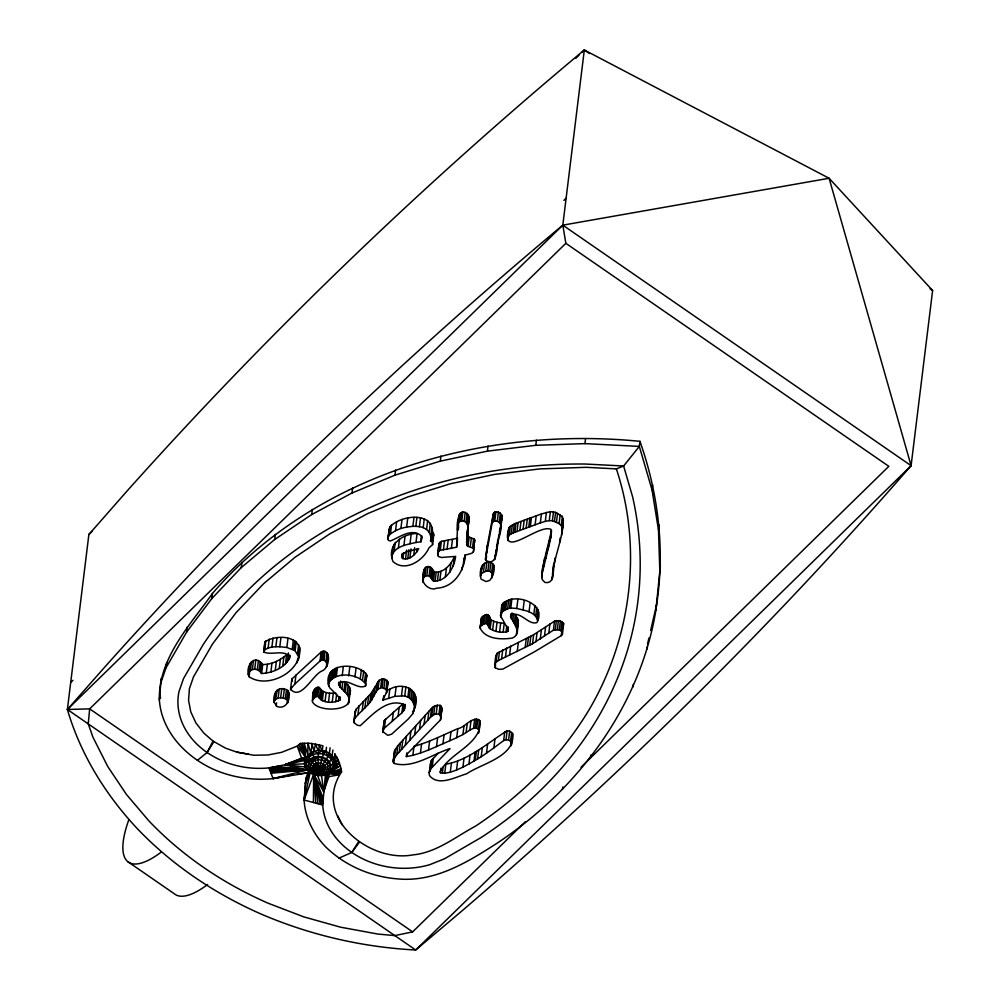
<?xml version="1.0" encoding="UTF-8"?>
<svg xmlns="http://www.w3.org/2000/svg" width="1000" height="1000" viewBox="0 0 1000 1000"><rect width="100%" height="100%" fill="white"/><g stroke="black" fill="none" stroke-linecap="round" stroke-linejoin="round"><path stroke-width="1.5" d="M313.412 802.487L313.65 774.225C289.662 763.15 318.612 739.225 332.15 756.137C344.787 773.012 312.45 783.662 305.487 767L284.85 764.8L269.062 767.875A77.713 62.862 7 0 1 178.975 691.688L183.512 678.587L203.038 644.8A453.338 366.763 7 0 1 585.138 464.025L623.612 466L639.325 446.413L639.95 441.325C485.037 426.05 316.55 472.825 212.438 593.488C189.825 625.413 158.225 658.337 159.375 700.125C161.663 731.5 185.525 756.4 213 769.112A97 78.475 7 0 0 273.038 778.612L310.212 772.4L304.1 800.05A97 78.475 7 0 0 325.812 847.013C345.025 865.675 370.675 876.7 397.287 878.863C433.4 882.463 465.525 863.475 494.675 844.75C576.375 791.7 639.975 707.375 655.925 610.025L656.55 604.938C665.15 549.987 658.363 493.638 639.95 441.325M457.413 530.037L456.587 547.212L440.275 550.337L438.875 551.087L437.675 553.875L438.288 556.487L441.438 557.487L455.613 556.4C454.45 567.525 446.112 582.112 433.413 581L429.1 575.837C415.425 575.425 427.388 592.675 436.675 588.175C453.775 587.475 464.375 570.925 465.337 555.125L471.925 553.225L473.438 551.7L473.787 549.5L474.487 539.312L467.912 536.512C466.425 529.312 470 521.862 468.4 514.862C458.713 505.225 456.388 523.212 457.413 530.037L459.438 514.163M458.413 529.587L458.5 523.888M457.7 538.225L441.375 541.35L439.162 543.413L439.387 547.5M415.975 542.487L420.975 541.763L421.55 537.487L420.662 535.312C410.812 528.038 399.6 537.438 390.275 540.975L388.537 540.513L387.962 538.737L389.812 526.95C403.025 512.875 441.425 511.463 430.562 540.925L431.925 541.438L432.638 544.55L428.975 547.863C423.375 560.5 405.188 572.575 393.038 561.587C386.188 545.3 402.275 533.7 417.088 533.5L415.975 542.487C407.413 544.45 395.163 546.05 391.975 555.65M389.812 526.95L388.025 539.4M306.462 768.475C311.775 775.2 321.138 777.55 328.913 773.475L332.6 768.15L334.837 754.013L338.237 759.688L341.188 768.763C327.775 777.262 313.238 767.475 307.787 754.75L307.975 743.238L300.387 743.438L297.288 746.1L281.65 752.325L267.9 755L253.612 755.225L236.825 752.125L225.662 748.213L213 741.1L203.725 732.987L195.888 722.913L190.763 711.825L188.562 700.225L189.412 688.625L193.463 676.95L212.438 644.112L236.038 612.7L263.675 583.65L295.038 557.275L329.8 533.85L367.562 513.65L407.925 496.9L450.438 483.762L494.625 474.387L540.025 468.888L586.138 467.312L616.362 468.875L623.612 466L632.612 496.812A453.338 366.763 7 0 1 481.65 837.188L444.5 858.8L429.575 864.737A77.713 62.862 7 0 1 322.725 804.925L304.1 800.05L305.925 778.363L307.925 772.6M430.562 540.925L431.75 527.438M473.387 548.3L468.038 546.312L466.65 544.763L469.038 516.763M392.987 549.462L393.088 546.663M433.738 535.562L433.025 532.463L431.675 531.938M298.45 659.7L299.7 647.738C295.062 634.65 274.538 635.312 264.9 641.9L263.837 652.1C271.575 655.387 281.675 649.925 289.125 655.525L289.762 656.838C286.062 667.638 272.3 673 261.613 673.525C258.85 667.8 249.25 667.55 248.3 674.65L249.025 676.663C267.562 689.65 302.562 671.725 299.7 647.738M422.625 581.2C423.6 576.587 421.85 564.6 430.2 566.85L434.513 572.013C443.525 573.275 451.213 564.462 454.338 556.838L453.225 565.825M562.688 526.1L563.337 520.575L562.337 516.462L555.612 512.375L550.363 511.65L541.438 513.925L514.338 523.9L508.95 527.625C499.237 561.888 538.475 523.325 550.962 529.375L551.325 533.713L550.087 540.938L541.763 575.138L542.238 579.562L544.888 582.413C555.262 584.487 552.95 569.775 553.8 563.45L552.5 573.975M552.388 578.112C553.062 559.062 562.163 541.475 563.25 522.463M335.65 692.875C329.237 694.025 322.512 692.825 318.925 687.288L317.488 687.288C311.725 689.513 312.812 696.9 312.425 701.825C319.55 714.725 364.438 709.9 343.925 691L345.025 682.025C348.85 684.95 352.175 690.212 349.375 694.9M343.925 691L339.9 687L338.55 683.5C347.113 676.925 357.488 690.362 365.562 685.938L365.688 684.1C358.55 673.425 334.513 670.688 328.275 683.938L329.613 687.613L339.2 697.475L339.988 700.037C332.962 703.637 322.362 703.375 317.825 696.275L314.887 697.087L312.3 700.575M366.662 676.963L366.788 675.125C358.6 662.212 324.35 661.838 328.275 683.938M159.375 700.125L161.2 678.425M304.725 794.975L305.925 778.363M322.725 804.925L325.4 774.9L330.262 771.925L339.513 762.663L332.6 768.15C322.9 771.525 311.062 767.275 305.163 759L284.85 764.8L307.438 769.938L304.6 760.537L284.85 764.8L301.425 758.213L308.95 757.2C316.438 750.5 330.925 753.512 333.15 763.888L334.975 765.537L338.237 759.688C329.95 768.413 314.188 772.237 304.525 763.8L284.85 764.8L301.775 758.7L305.575 757.837L284.85 764.8L305.438 758.225M458.525 521.05L459.038 515.3M550.087 540.938L551.2 531.95L542.863 566.163L541.725 577.625M655.925 610.025L660.413 565.1M406.362 756.6L407.512 753.6L440.475 719.9L441.975 709.513L441.275 706.325L440.062 705.3L434.825 705.75L431.55 708.363L397.825 745.7L394.588 750.788L393.175 761.688L393.738 763.325C412.887 769.1 432.1 754.237 450.025 748.587L431.075 768.462L429.113 772.7L429.475 775.575C438.575 786.838 455.662 776.888 466.712 773.787C481.087 763.763 515.625 756.612 512.663 733.737L509.675 731.125L507.137 730.75C487.65 742.875 469.263 759.9 445.825 764.275L444.712 773.263L440.4 772.712L440.05 771.825C449.538 752.663 481.15 744.7 480.262 721.488L479.525 720.288C471.775 715.875 465.25 727.55 457.812 728.65C443.338 734.862 429.237 742.175 413.988 746.338L412.875 755.325L406.362 756.6L406.8 752.887M561.938 533.387L563.263 518.987M562.425 634.075L562.038 631.6L559.288 629.888L553.425 630.15L532.525 643.737L498.375 660.525L496.087 662.188L494.675 664.837L495.225 667.763L498.787 669.325L502.825 669.087L534.987 651.488L561.263 635.65L562.425 634.075L563.688 623.625L560.388 620.913L554.525 621.163L533.625 634.75L497.188 653.213L495.775 655.863L494.675 664.837M563.688 623.625L562.362 626.663M88.875 534.513L67.387 709.488C80.4 754.013 105.225 794.237 136.738 828.05A365.788 295.925 7 0 0 261.613 914.275C310.387 935.138 362.7 947.237 415.688 950L460.475 912.175A5312.15 4297.625 7 0 0 911.1 465.675L932.613 290.512L829.1 178.263L584.312 50A5312.15 4297.625 7 0 0 126.562 491.575L88.875 534.513L92.075 531.388M160.575 683.512L166.088 667.663L166.713 662.575M166.088 667.663L186.663 632.05L187.275 626.962M186.663 632.05L211.812 598.575L212.438 593.488M211.812 598.575L241.262 567.612L241.887 562.525M248.3 674.65C246.125 664.613 255.162 653.775 262.712 664.538C271.6 664.663 279.975 660.375 286.613 654.725L285.512 663.713M248.95 672.375L250.062 663.4M249.025 676.663L249.575 672.175M250.375 670.7L251.488 661.712M252.375 669.475L253.475 660.487M254.737 669L255.837 660.025M257.325 669.55L258.425 660.562M241.262 567.612L274.688 539.5L275.312 534.412M259.062 670.675L260.163 661.688M260.338 672.075L261.438 663.088M260.9 672.812L262.013 663.838M263.837 652.1L264.9 641.9M261.613 673.525L262.712 664.538M263.8 650.875L264.738 649.912L265.837 640.925M264.738 649.912L268.113 648.05L269.212 639.075M266.262 673.275L267.362 664.287M268.113 648.05L271.9 647.062L273 638.075M270.863 672.163L271.962 663.175M271.9 647.062L275.863 646.712L276.962 637.725M275.25 670.413L276.363 661.425M275.863 646.712L279.8 646.75L280.912 637.762M274.15 702.35C272.325 692.65 278.925 684.8 288.012 690.588C291.6 698.062 286.613 710 277.038 706.525L274.15 702.35L275.763 691.787M274.65 700.775L276.55 690.763M279.288 668.263L280.387 659.287M275.45 699.75L277.262 690.075M276.225 705.837L276.588 702.85M276.163 699.062L278.125 698.088L279.225 689.1M282.762 665.95L283.863 656.975M278.125 698.088L280.65 697.75L281.75 688.763M298.587 656.725L295.125 650.788L286.863 647.45L287.962 638.462M287.337 661.925L288.438 652.938M287.688 702.625L286.913 699.562L283.263 697.95L284.363 688.975M288.938 659.8L289.488 655.3M289.625 658.3L290 655.3M285.413 698.55L286.512 689.562M292.275 648.988L293.375 640.013M286.913 699.562L288.012 690.588M287.475 699.412L288.025 694.912M293.775 649.775L294.875 640.8M287.438 703.2L288.738 692.5M295.125 650.788L296.238 641.8M274.688 539.5L311.737 514.538L312.362 509.45M290.525 689.1L291.875 678.962L321.1 652.075C331.625 647.738 329.975 667.887 322.125 670.9C312.875 674.312 300.925 701.513 290.525 689.1L294.825 684.075L320 661.05C322.775 658.35 327.45 661.413 327.113 664.963M291.05 690.2L291.425 687.2M297.512 653.75L298.625 644.775M297.188 662.725L297.738 658.238M294.825 684.075L295.938 675.088M312.8 699.262L313.9 690.288M313.6 698.238L314.7 689.25M314.887 697.087L315.988 688.112M320 661.05L321.1 652.075M320.625 660.612L321.725 651.637M316.388 696.275L317.488 687.288M304.562 796.237L304.1 800.05L313.65 774.225L320.175 775.45M321.55 660.163L322.65 651.175M305.487 767C306.575 758.838 312.65 752.3 311.788 743.5L322.962 745.8L322.075 750.788L323.35 754.15L319.125 768.4L315.863 774.975M317.825 696.275L318.925 687.288M322.688 659.95L323.8 650.962M319.413 697.387L320.513 688.4M323.963 660.212L325.062 651.225M320.25 698.662L321.35 689.688M321 699.912L322.1 690.925M325.9 661.538L327.013 652.55M326.5 664.1L326.875 661.112M322.312 700.9L323.413 691.912M326.438 666.8L328.013 654.237M326.637 666.462L327.188 661.975M325.037 701.663L326.138 692.688M311.737 514.538L351.987 493.013L352.612 487.925M328.55 685.763L330.062 673.037M329.637 681.075L330.737 672.1M330.6 680.075L331.7 671.087M328.512 702.075L329.613 693.088M331.887 678.975L332.987 669.987M333.537 677.812L334.637 668.838M311.1 772.875C319.288 771.462 323.963 762.712 328.1 756.25L325.925 751.85L326.5 747.25M335.163 676.862L336.262 667.875M332.225 702.087L333.325 693.1M336.325 676.4L337.438 667.412M335.712 701.75L336.625 694.262M328.1 756.25L329.363 753.675L330.087 747.763M338.6 685.05L338.975 682.062M339.9 687L340.637 681.012M338.475 701.062L339.025 696.575M332.9 750.013L331.525 759.625C325.6 765.75 316.663 771.9 307.775 769.388M342.212 675.738L343.312 666.75M339.988 700.037L340.35 697.038M341.875 689.075L342.788 681.6M345.225 692.225L346.325 683.238M348.688 675.913L349.787 666.938M347.088 694.175L348.188 685.2M348.525 696.388L349.625 687.4M348.275 703.888L349.012 697.9M348.837 702.712L350.425 689.85M354.975 676.85L356.075 667.875M401.9 712.862L404.6 708.863L404.425 704.737C387.375 697.175 371.737 715.475 360.175 725.75L357.225 725.175L354.05 722.625L355 711.8L356.037 709.388L370.975 693.525L379.125 680.325L383.225 678.675L387.05 680.413L387.95 682.775L386.85 691.762L382.675 700.2L394.963 696.312L404.775 695.888L409.35 697.8L412.463 700.987L414.45 705.512L414.55 708.425L412.7 713.775L408.462 718.825L391.65 734.212L387.75 735.325L382.675 731.538L384.325 720.512L403 703.875L401.9 712.862L384.425 728.075L382.675 731.538M354.05 722.625L354.412 719.625M354.775 716.637L355 711.8M353.9 720.788L356.037 709.388M360.288 678.475L361.388 669.488M354.938 718.375L357.95 714.688L359.062 705.7M362.575 679.912L363.688 670.925M364.55 681.938L365.65 672.95M365.513 680.675L365.875 677.688M357.95 714.688L362.188 710.575L363.288 701.587M365.562 685.938L366.788 675.125M362.188 710.575L364.837 708L365.938 699.025M351.987 493.013L395 475.15L395.625 470.062M364.837 708L367.512 705.238L368.612 696.25M387.962 538.737L389.075 529.225M388.713 535.938L390.438 533.925L391.538 524.938M367.512 705.238L369.862 702.513L370.975 693.525M369.862 702.513L371.6 700.075L372.713 691.087M371.6 700.075L373.738 696.175L374.85 687.188M391.875 558.45L392.438 553.95M392.725 553.362L393.825 544.375M390.438 533.925L395.538 530.675L396.637 521.688M373.738 696.175L376.012 692.038L377.125 683.062M376.012 692.038L377.125 690.35L378.225 681.363M394.137 551.35L395.238 542.362M377.125 690.35L378.013 689.312L379.125 680.325M378.013 689.312L380.675 687.712L381.775 678.725M398.375 547.987L399.487 539.012M395.538 530.675L400.9 528.413L402.013 519.438M386.85 691.762L385.95 689.388L382.113 687.663L383.225 678.675M383.925 688.213L385.025 679.225M383.162 700.263L383.713 695.775M401.65 556.95L403.188 553.775L406.688 551.638L418.713 548.775C415.675 554.212 409.775 560.487 402.925 558.638L401.65 556.95L402.013 553.962M402.05 557.95L402.6 553.462M385.95 689.388L387.05 680.413M403.925 545.475L405.025 536.5M400.9 528.413L406.65 527.025L407.75 518.038M386.413 692.875L387.912 681.6M402.925 558.638L403.663 552.65M383.212 729.5L384.325 720.512M383.05 732.412L383.413 729.425M384.425 728.075L385.525 719.1M405.5 559.087L406.613 550.112M388.7 698.2L389.8 689.225C404.237 680.85 421.875 691.225 414.55 708.425M407.75 558.737L408.85 549.763M410.025 543.688L411.138 534.712M406.65 527.025L412.875 526.35L413.988 517.362M409.888 557.9L410.988 548.913M394.963 696.312L396.062 687.325M412.875 526.35L415.838 526.337L416.95 517.362M392.275 721.175L393.375 712.188M413.725 555.25L414.65 547.762M430.65 536.413C429.913 530.788 424.725 527.362 419.425 526.688L420.538 517.7M416.775 551.938L417.137 548.938M398.088 716.225L399.188 707.25M393.175 761.688L394.588 750.788M401.512 695.562L402.612 686.587M393.738 763.325L395.575 748.75M420.975 541.763L421.712 535.775M421.525 539.788L421.887 536.788M423.175 527.625L424.275 518.65M393.488 759.762L396.725 754.688L397.825 745.7M404.775 695.888L405.875 686.9M403.787 710.75L404.525 704.762M396.725 754.688L399.25 752.075L400.35 743.1M404.6 708.863L405.15 704.375M426.587 529.4L427.688 520.413M407.912 696.875L409.012 687.887M399.25 752.075L401.688 749.35L402.8 740.362M422.725 579.025L423.837 570.05M422.95 582.45L423.5 577.962M423.562 577.238L424.663 568.25M429.225 532.238L430.325 523.25M409.35 697.8L410.45 688.812M425 575.988L426.1 567M401.688 749.35L405.337 745.275L406.438 736.287M410.988 699.287L412.088 690.3M395 475.15L440.312 461.138L440.938 456.062M426.85 575.462L427.95 566.487M431.925 541.438L433.025 532.463M412.463 700.987L413.575 692M432.488 541.512L433.038 537.025M432.638 544.55L433.812 533.862M413.45 702.513L414.55 693.538M429.1 575.837L430.2 566.85M412.7 713.775L413.062 710.775M405.337 745.275L409.8 740.288L410.9 731.3M414.45 705.512L415.55 696.525M413.9 711.2L415.65 699.438M430.525 576.925L431.637 567.938M431.512 578.4L432.612 569.425M432.337 579.888L433.45 570.9M433.413 581L434.513 572.013M409.8 740.288L414.65 734.837L415.75 725.85M437.663 555.138L438.775 544.888M438.062 552.4L439.162 543.413M435.087 581.388L436.188 572.413M438.875 551.087L439.988 542.112M440.275 550.337L441.375 541.35M437.425 581.062L438.537 572.087M414.65 734.837L419.55 729.375L420.65 720.4M443.45 549.788L444.55 540.8M439.862 580.225L440.962 571.237M412.875 755.325L420.45 753.037L421.55 744.062M419.55 729.375L424.062 724.35L425.163 715.362M447.062 549.275L448.162 540.288M424.062 724.35L427.825 720.175L428.925 711.2M445.35 576.9L446.45 567.913M427.825 720.175L430.45 717.337L431.55 708.363M451.362 548.513L452.463 539.525M430.45 717.337L431.763 716.112L432.863 707.125M449.8 572.375L450.913 563.387M420.45 753.037L428.512 750.037L429.613 741.05M431.763 716.112L433.725 714.725L434.825 705.75M458.1 529.738L458.462 526.737M457.938 524.275L459.137 522.1L460.238 513.112M433.725 714.725L436.188 713.9L437.287 704.912M456.587 547.212L457.512 539.725M429.113 772.7L431.287 760.7L438.525 752.8M459.137 522.1L460.288 521.312L461.4 512.337M430.025 771.075L431.287 760.7M431.075 768.462L432.175 759.475M460.288 521.312L461.737 520.975L462.85 511.987M432.175 767.275L433.275 758.3M440.875 718.487L440.163 715.3L438.963 714.287L440.062 705.3M440.163 715.3L441.275 706.325M428.512 750.037L436.512 746.6L437.612 737.613M467.938 525.737L465.988 522.288L464.113 521.263L465.213 512.288M440.475 719.9L441.9 707.85M465.988 522.288L467.088 513.312M461.6 570.325L461.962 567.325M467.287 523.837L468.4 514.862M463.113 565.588L464.038 558.112M467.062 533.725L469.05 518.362M466.6 539.837L467.912 527.75M464.188 560.862L464.925 554.875M466.525 542.625L467.625 533.65M466.65 544.763L467.762 535.788M466.8 545.487L467.912 536.512M436.512 746.6L442.975 743.713L444.087 734.725M468.038 546.312L469.15 537.325M440.4 772.712L440.95 768.213M442.362 773.225L443.088 767.237M470.3 546.725L471.4 537.737M472.562 547.513L473.663 538.538M442.975 743.713L449.888 740.7L450.988 731.725M473.438 551.7L474.487 539.312M440.312 461.138L487.425 451.15L488.05 446.075M444.712 773.263L450.288 772.225L451.388 763.25M449.888 740.7L456.712 737.638L457.812 728.65M450.288 772.225L456.538 770.05L457.638 761.075M480.475 576.3C479.35 569.525 482.713 560.413 490.887 562.25C497.013 565.875 493.35 576 489.775 580.363L486.163 581.562L481.087 579.15L480.475 576.3L482.7 564.712M480.662 576.05L481.712 566.413M456.712 737.638L462.925 734.562L464.038 725.588M481.587 573.688L483.45 572.325L484.562 563.337M485.45 559.375L492.113 523.237L493.612 521.1C507.038 520.037 498.088 537.013 497.725 543.862C496.763 550.438 496.7 566.325 485.988 560.487L485.45 559.375L487.388 545.25L493.212 514.25L494.712 512.125C499.675 510.4 504.237 516.138 501.538 520.712M486.287 554.225L487.388 545.25M485.988 560.487L486.55 556M483.45 572.325L485.737 571.375L486.85 562.388M462.925 734.562L466.112 732.537L467.225 723.55M492.113 523.237L493.212 514.25M492.337 522.575L493.438 513.6M492.8 521.788L493.913 512.8M456.538 770.05L462.925 767.15L464.038 758.175M480.15 628.075L481.475 617.875L483.4 615.862L486.7 614.487L489.375 616.112L490.225 618.837L489.125 627.812C493.875 632.013 501.788 633.225 507.812 631.438L507.75 628.837L500.5 615.6L501.838 604.812C512.75 591.175 547.65 602.737 536.938 622.587C528.15 625.45 520.7 610.4 511 615.262L510.613 616.763C513.688 623.038 522.587 633.763 512.25 638.088C501.45 639.712 485.55 639.462 480.15 628.075L481.475 617.875M493.612 521.1L494.712 512.125M480.363 626.862L482.325 616.7M485.737 571.375L487.887 570.975L489 561.987M494.825 520.788L495.925 511.812M481.225 625.688L482.3 624.85L483.4 615.862M466.112 732.537L469.837 730.075L470.938 721.087M492.512 575.737L492.413 573.575L489.787 571.225L490.887 562.25M482.3 624.85L483.888 623.975L484.988 615M497.287 521.125L498.387 512.137M491.625 572.6L492.725 563.612M483.888 623.975L485.6 623.475L486.7 614.487M462.925 767.15L468.938 764L470.05 755.013M491.875 577.95L493.512 564.587M469.837 730.075L473.55 728.263L474.65 719.275M492.575 574.188L493.675 565.2M494.613 559.65L495.163 555.163M499.212 522.175L500.312 513.188M494.9 559.062L496.012 550.075L495.725 550.675M489.125 627.812L487 623.737L488.113 614.75M496.25 551.487L497.175 544M497.725 543.862L498.825 534.888M473.55 728.263L475.238 727.925L476.35 718.95M500.5 523.612L501.6 514.625M488.263 625.1L489.375 616.112M499.113 536.812L500.225 527.825L499.387 532.062M500.225 530.962L501.325 521.975L500.5 526.362M488.738 626.487L489.837 617.5M501.075 525.9L502.175 516.15M479.162 731.737L478.425 729.275L476.75 728.225L477.863 719.237M468.938 764L473.988 761.062L475.087 752.075M490.138 629.012L491.25 620.025L490.225 618.837M478.425 729.275L479.525 720.288M473.988 761.062L475.288 760.325L476.4 751.338M478.6 733.088L479.15 728.587M492.612 630.25L493.713 621.275L491.25 620.025M475.288 760.325L477.587 758.988L478.688 750.013M495.925 631.287L497.038 622.3L493.713 621.275M507.65 539.45L508.95 527.625M477.587 758.988L481.2 756.737L482.3 747.763M507.962 540.55L508.512 536.062M507.625 537.8L509.275 535.062L510.375 526.087M509.275 535.062L511.2 533.812L512.312 524.837M501.037 617.575L501.587 613.088M495.225 667.763L495.588 664.762M499.588 631.987L500.688 623L497.038 622.3M500.5 615.6L501.95 612.062L503.05 603.088M496.087 662.188L497.188 653.213M501.95 612.062L502.875 611.287L503.988 602.312M511.2 533.812L513.225 532.888L514.338 523.9M481.2 756.737L486.512 753.162L487.612 744.188M502.875 611.287L504.113 610.5L505.213 601.525M498.375 660.525L499.487 651.55M513.225 532.888L514.888 532.288L515.988 523.312M504.113 610.5L505.688 609.675L506.788 600.7M503.125 632.3L504.225 623.312L500.688 623M505.688 609.675L507.625 608.875L508.738 599.888M514.888 532.288L517.013 531.5L518.112 522.525M501.613 658.838L502.725 649.85M506.025 632.15L506.763 626.163M507.625 608.875L509.487 608.25L510.6 599.263M519.875 530.425L520.988 521.45M507.812 631.438L508.363 626.95M509.487 608.25L510.775 608.013L511.875 599.038M486.512 753.162L493.888 747.875L494.988 738.9M505.45 657.075L506.562 648.088M510.613 616.763L510.975 613.775M511.35 618.888L512.087 612.9M517.013 531.5L523.075 529.225L524.175 520.237M512.712 621.25L513.625 613.763M509.588 655.15L510.688 646.162M487.425 451.15L535.8 445.3L536.425 440.213M589.375 53.5L584.312 50L562.812 225.162L565.85 243.312L888.825 466.337L581.025 767.25M514.2 623.475L515.312 614.5L518.35 620.525L517.35 632M523.075 529.225L526.175 528.075L527.275 519.087M537.575 620.85C535.875 611.638 524.212 610.4 516.763 608.462L517.863 599.475M515.138 624.888L516.25 615.9M516.438 627.112L517.537 618.138M526.175 528.075L528.75 527.112L529.85 518.138M516.438 634.562L516.987 630.075M493.888 747.875L503.663 740.55L504.762 731.562M517.238 629.5L518.35 620.525M528.75 527.112L530.325 526.55L531.425 517.562M503.663 740.55L506.037 739.725L507.137 730.75M517.25 651.488L518.35 642.513M523.088 609.837L524.188 600.85M511.725 744.262L510.55 741.287L508.575 740.113L509.675 731.125M530.325 526.55L535.1 524.775L536.2 515.8M510.55 741.287L511.65 732.312M511.163 745.812L512.663 733.737M529.025 611.888L530.138 602.913M525.163 647.513L526.263 638.538M535.1 524.775L540.337 522.9L541.438 513.925M527.35 646.413L528.45 637.425M529.725 645.212L530.825 636.225M533.812 614.425L534.913 605.45M540.337 522.9L545.3 521.362L546.4 512.375M535.675 616.237L536.775 607.25M532.525 643.737L533.625 634.75M541.65 576.3L542.863 566.163M537.05 618.55L538.15 609.562M543.538 566.9L544.65 557.925M545.3 521.362L549.263 520.638L550.363 511.65M537.487 618.1L538.675 611.862M545.825 558.275L546.925 549.3M535.95 641.762L537.05 632.775M548.138 549.525L549.25 540.538M562.163 527.975L561.237 525.438L559.062 523.65L552.4 520.75L553.5 511.763M550.638 538L551.562 530.513M554.5 521.362L555.612 512.375M540.288 638.95L541.388 629.975M556.45 522.362L557.55 513.375M544.5 636L545.6 627.013M551.763 579.963L552.125 576.962M559.062 523.65L560.163 514.675M554.225 564.175L554.963 558.188M561.237 525.438L562.337 516.462M559.637 542.463L560.188 537.975M548.8 633.025L549.913 624.038M561.587 535.075L563.337 520.575M553.425 630.15L554.525 621.163M555.3 629.513L556.4 620.525M557.337 629.475L558.438 620.487M559.288 629.888L560.388 620.913M560.875 630.662L561.975 621.675M561.263 635.65L561.638 632.65M535.8 445.3L584.938 443.625L585.562 438.537M561.6 635.363L561.962 632.362M562.038 631.6L563.15 622.625M562.537 789.463L562.85 786.925M590.487 757.562L590.8 755.025M659.788 570.188L658.487 530.013L652.038 489.95L652.663 484.862M632.925 687L633.237 684.463M658.487 530.013L659.112 524.925M646.938 649.112L647.25 646.562M493.625 566.75L493.713 566.038M501.838 604.812L502.137 608.587M317.5 775.288L323.688 791.625L328.475 773.65L323.688 791.625L313.65 774.225L318.062 803.713M474.538 542.712L474.9 540.513M496.55 547.05L497.088 544.025M497.35 542.5L497.95 539.462M291.875 678.962L292.162 681.213M325.4 774.9C314.562 779.55 318.962 749.587 319.3 744.8L322.15 750.4M647.562 644.025L648.938 638.013M650.662 630.5L656.55 604.938M324 751.325L323.35 754.15L325.925 751.85M328.025 773.825L323.688 791.625L321.512 775.525M441.575 710.913L441.975 709.513M335.05 762.288L336.675 756.8L331.525 759.625L329.363 753.675M328.225 655.987L327.537 657.812M616.362 468.875C643.05 549.075 631.225 639.825 587.762 711.988C559.575 757.875 520.538 796.25 475.788 825.962C455.438 836.9 436.438 852.7 412.625 854.938C368.825 862.95 311.725 816.65 341.562 771.862L341.188 768.763L328.913 773.475L328.738 777.075L323.688 791.625L327.15 774.188L326.15 774.463C318.363 771.475 315.613 761.875 313.062 754.663L315.562 744.025L318.075 750.562M552.863 570.975L553.488 569.138M309.3 771.912L305.3 783.438L310.212 772.4L297.113 774.188M517.537 625.588L518.45 623.013M387.525 683.9L387.95 682.775M298.712 652.738L299.55 650.725M479.7 724.1L480.262 721.488M307.85 762.212L309.75 758.512M197.387 760.375L207.1 752.5L213 741.1M307.213 761.587L309.325 757.837M207.1 752.5L213.912 741.612M338.975 858.15L351.812 852.438L358.638 841.538M308.95 757.2L312.425 751.9L313.062 754.663M351.812 852.438L359.412 842.2M331.525 759.625L333.2 757.475M575.763 58.362L578.975 55.225M582.175 52.088L584.312 50M70.7 682.537L72.925 680.35M563.888 200.4L566.112 198.212M565.85 243.312L89.675 708.863L88.238 723.888L92.975 737.288L107.713 766.45L126.375 794.388L148.737 820.725A350.35 283.438 7 0 0 268.325 903.3L303.75 916.862L340.45 927.163L377.95 934.075L394.837 935.6L412.638 931.875L525.275 821.762M911.1 465.675L415.688 950L67.387 709.488L105.05 666.75A5312.15 4297.625 7 0 1 562.8 225.162L829.1 178.263L911.1 465.675L562.812 225.162L67.387 709.488L89.675 708.863L412.638 931.875M322.075 750.788L318.075 753.487L314.175 751.175L311.788 743.5L307.975 743.238L310.675 752.613M331.8 771.338L340.5 765.688L333.862 768.625L332.6 768.15L334.425 767.087M310.175 759.2L313.762 756.988C320.375 755.537 329.325 757.775 330.838 765.312L330.387 768.9L328.413 772.075C322.05 777.75 310.075 775.15 308.038 766.45L308.5 762.862L310.475 759.688L313.925 757.537L318.238 758.125L314.2 758.275L311.05 760.45L309.2 763.4L308.775 766.737C310.688 774.85 321.825 777.262 327.75 771.988L329.588 769.038L330.012 765.688C329.025 760.188 323.263 757.663 318.188 757.35M311.625 761.213L314.6 759.362M537.062 614.163L538.05 613.612M387.038 690.25L389.8 689.225M341.375 770.312L328.913 773.475L338.9 774.837L328 776.812M269.062 767.875L273.038 778.612L307.438 769.938L276.962 766.338M273.038 778.612L292.75 774.775M341.562 771.862L328.913 773.475L340.225 773.35M271.05 773.238L307.438 769.938L273.012 767.1M270.562 771.9L304.337 769.987L271.038 767.487M380.675 687.712L382.113 687.663M270.062 770.562L307.438 769.938M269.562 769.212L304.337 769.987M549.263 520.638L552.4 520.75M269.312 768.55L299.3 769.625M584.938 443.625L639.325 446.413L652.038 489.95M510.775 608.013L516.763 608.462M280.65 697.75L283.263 697.95M415.838 526.337L419.425 526.688M279.8 646.75L286.863 647.45M461.737 520.975L464.113 521.263M248.612 754.125L236.825 752.125M487.887 570.975L489.787 571.225M436.188 713.9L438.963 714.287M506.037 739.725L508.575 740.113M485.6 623.475L487 623.737M475.238 727.925L476.75 728.225M304.6 760.537L306.6 760.975L302.288 743.325M313.762 756.988L318.238 758.125M930.075 288.762L932.613 290.512M127.825 861.675L174.475 893.888A96.287 30.738 -55.4 0 0 207.613 884.513M342.075 824.812L337.65 815.612M301.775 758.7L297.288 746.1L305.712 757.45L304.175 743.213L307.787 754.75M298.837 744.762L305.712 757.45L300.387 743.438M486.55 550.388L487.1 551.5M389.125 530.425L389.637 531.538M383.775 722.55L384.15 723.425M323.212 798.275L313.65 774.225L322.962 801.6M322.85 803.263L314.012 776.675L315.738 803.1M508.762 530.475L509.062 531.575M423.725 572.212L424.05 573.475M315.338 780.7L321.562 804.625M334.837 754.013L335.637 757.475M314.012 776.675L320.4 804.312M495.775 655.863L496.325 658.775M160 695.037L160.575 698.062M430.225 763.713L430.575 766.587M313.4 691.6L313.525 692.837M160.963 852.3A96.287 30.738 -55.4 0 1 128.875 819.613M313.363 766.125L313.125 768.05C314.25 772.688 320.588 774.1 324 771.05L325.3 767.45L324.613 765.525C322.212 762.487 317.387 761.875 314.425 764.438L313.363 766.125M316.175 767.412L316.5 769.312L318.3 770.612L320.65 770.5L322.125 769.05L321.925 767.087L320.012 765.85L317.65 765.962L316.175 767.412M310.775 764.6L310.425 767.4C312.025 774.175 321.337 776.213 326.3 771.787L328.188 766.513C326.775 759.7 317.213 757.725 312.312 762.125L310.775 764.6"/></g></svg>
